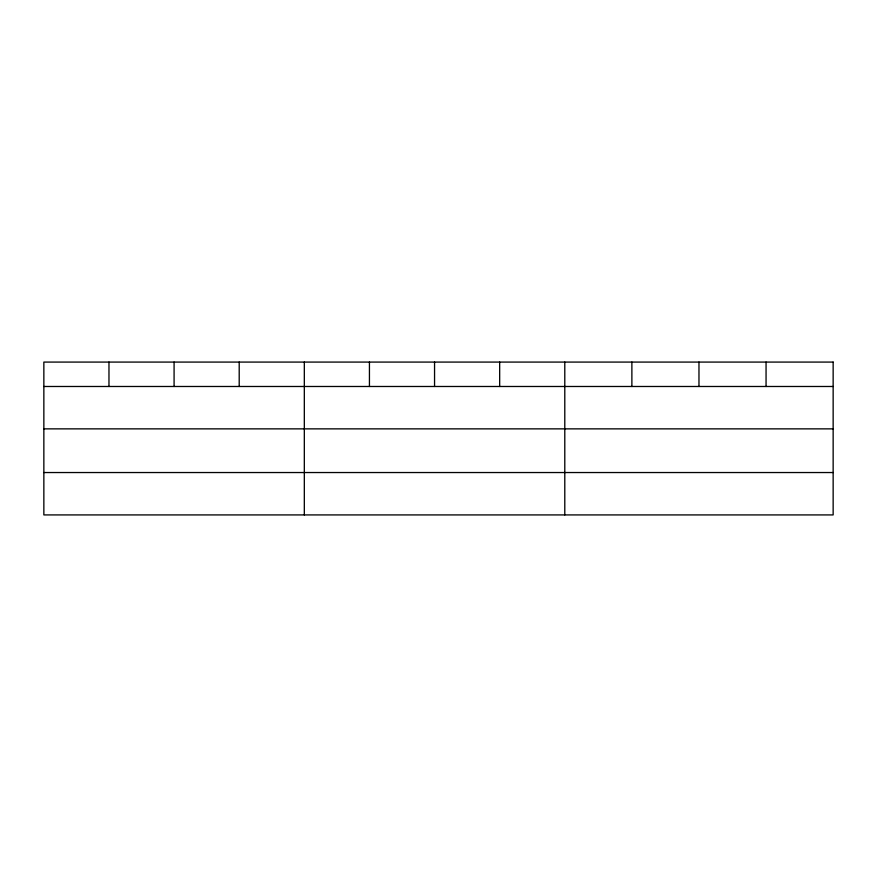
<?xml version="1.0" encoding="UTF-8"?>
<svg xmlns="http://www.w3.org/2000/svg" width="877" height="877" viewBox="0 0 877 877"><rect width="100%" height="100%" fill="white"/><g stroke="black" fill="none" stroke-linecap="round" stroke-linejoin="round"><path stroke-width="1.32" d="M43.85 386.483L833.15 386.483M43.85 428.864L833.15 428.864M43.85 472.539L833.15 472.539M766.059 362.08L766.059 386.483M698.969 362.08L698.969 386.483M631.878 362.08L631.878 386.483M564.788 362.08L564.788 514.92M499.671 362.08L499.671 386.483M434.553 362.08L434.553 386.483M369.436 362.08L369.436 386.483M304.319 362.08L304.319 514.92M239.202 362.08L239.202 386.483M174.084 362.08L174.084 386.483M108.967 362.08L108.967 386.483M833.15 362.08L43.85 362.08L43.85 514.92L833.15 514.92L833.15 362.08"/></g></svg>
